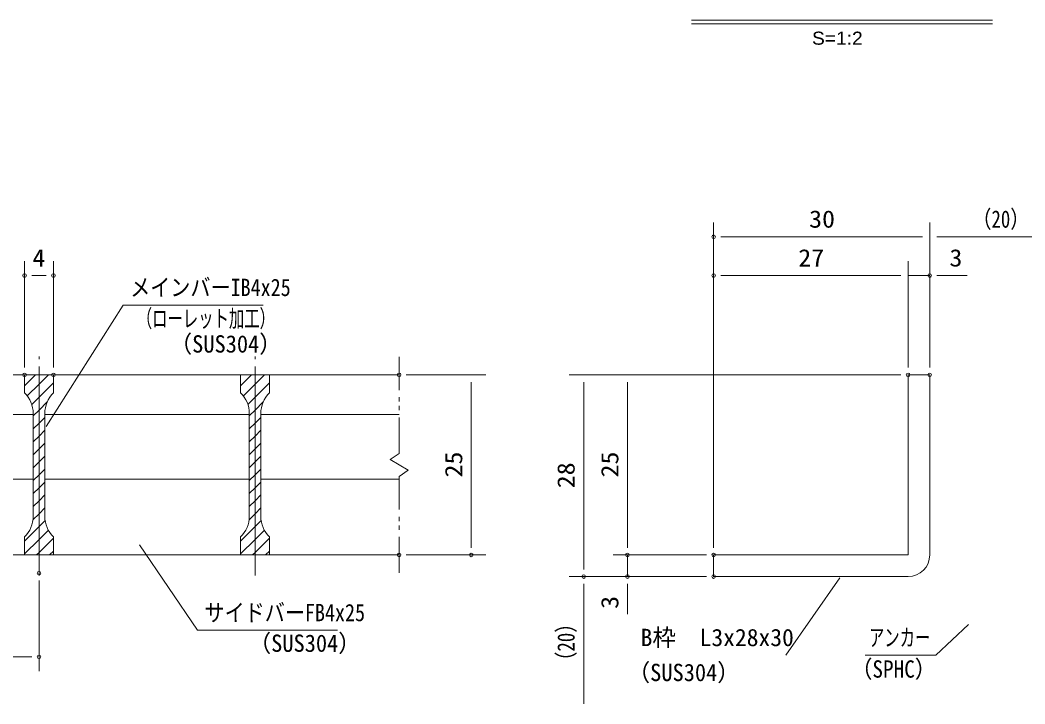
# Model space of a CAD drawing. Units: millimetres, scale not verified, with parts at other scales. Extents: x -1050 to 1050, y -742 to 742.
# Drawn here: x -358 to 340, y -488 to -14 of the extents above; entities that cross this region are included whole.
import ezdxf
from ezdxf.enums import TextEntityAlignment as Align

# ---------------------------------------------------------------- set-up
doc = ezdxf.new("R2010")
doc.units = ezdxf.units.MM
doc.header["$LTSCALE"] = 5
doc.header["$PDMODE"] = 32
doc.header["$PDSIZE"] = 2.5
doc.linetypes.add('CHAIN1', pattern=[8, 5, -1, 1, -1])
doc.linetypes.add('DOUBLE_CHAIN1', pattern=[8.8, 5, -1, 0.6, -0.6, 0.6, -1])
for name, color, linetype, lineweight in [('0-1_寸法注釈', 2, 'Continuous', 9), ('0-3_DEFPOINTS', 134, 'Continuous', 9), ('0-5_蓋', 5, 'Continuous', 9), ('0-6_想像線', 134, 'DOUBLE_CHAIN1', 9), ('0-7_中心線', 6, 'CHAIN1', 9), ('0-8_ハッチング', 4, 'Continuous', 9), ('0-9_枠', 7, 'Continuous', 9)]:
    doc.layers.add(name, color=color, linetype=linetype, lineweight=lineweight)
doc.styles.add('HG丸ｺﾞｼｯｸM-PRO', font='')
doc.styles.add('ＭＳ ゴシック', font='')
doc.styles.get('HG丸ｺﾞｼｯｸM-PRO').set_extended_font_data('HG丸ｺﾞｼｯｸM-PRO')
doc.styles.get('ＭＳ ゴシック').set_extended_font_data('MS Gothic')

msp = doc.modelspace()

# ---------------------------------------------------------------- linework, layer by layer
at = {"layer": '0-1_寸法注釈'}
for p, q in [((108.505, -13.751), (317.544, -13.751)), ((108.505, -16.251), (317.544, -16.251)), ((123.93, -379.975), (123.93, -154.141)), ((273.93, -254.975), (273.93, -154.141)), ((273.93, -254.975), (273.93, -154.141)), ((268.93, -164.141), (128.93, -164.141)), ((278.93, -164.141), (365.45, -164.141)), ((-354.475, -254.975), (-354.475, -181.067)), ((-354.475, -254.975), (-354.475, -181.067)), ((-334.475, -254.975), (-334.475, -181.067)), ((123.93, -379.975), (123.93, -181.067)), ((258.93, -254.975), (258.93, -181.067)), ((258.93, -254.975), (258.93, -181.067)), ((273.93, -254.975), (273.93, -181.067)), ((-349.475, -191.067), (-339.475, -191.067)), ((253.93, -191.067), (128.93, -191.067)), ((253.93, -191.067), (248.93, -191.067)), ((258.93, -191.067), (273.93, -191.067)), ((278.93, -191.067), (300.043, -191.067)), ((-89.475, -259.975), (-34.31, -259.975)), ((-44.31, -264.975), (-44.31, -379.975)), ((253.93, -259.975), (23.705, -259.975)), ((33.705, -264.975), (33.705, -394.975)), ((253.93, -259.975), (54.081, -259.975)), ((64.081, -264.975), (64.081, -379.975)), ((64.081, -379.975), (64.081, -374.975)), ((-89.475, -384.975), (-34.31, -384.975)), ((118.93, -384.975), (54.081, -384.975)), ((118.93, -384.975), (54.081, -384.975)), ((64.081, -384.975), (64.081, -399.975)), ((-344.475, -402.677), (-344.475, -465.695)), ((118.93, -399.975), (23.705, -399.975)), ((118.93, -399.975), (23.705, -399.975)), ((118.93, -399.975), (54.081, -399.975)), ((174.029, -454.565), (211.499, -400.795)), ((33.705, -488.363), (33.705, -404.975)), ((64.081, -404.975), (64.081, -426.088)), ((-489.475, -455.695), (-349.475, -455.695))]:
    msp.add_line(p, q, dxfattribs=at)
for points in [[(-188.789, -211.583), (-285.979, -211.583), (-339.49, -295.833)], [(-137.169, -437.284), (-234.358, -437.284), (-274.669, -377.964)], [(229.04, -454.595), (278.094, -454.595), (300.899, -433.356)]]:
    msp.add_lwpolyline(points, dxfattribs=at)
at = {"layer": '0-3_DEFPOINTS'}
for p in [(123.93, -164.141), (-354.475, -191.067), (-334.475, -191.067), (123.93, -191.067), (273.93, -191.067), (-354.475, -259.975), (-334.475, -259.975), (-94.475, -259.975), (258.93, -259.975), (273.93, -259.975), (273.93, -259.975), (-94.475, -384.975), (-44.31, -384.975), (64.081, -384.975), (123.93, -384.975), (-344.475, -397.677), (33.705, -399.975), (64.081, -399.975), (123.93, -399.975), (-344.475, -455.695)]:
    msp.add_point(p, dxfattribs=at)
at = {"layer": '0-5_蓋'}
for p, q in [((-894.475, -259.975), (-94.475, -259.975)), ((-354.475, -272.475), (-354.475, -259.975)), ((-334.475, -259.975), (-354.475, -259.975)), ((-334.475, -272.475), (-334.475, -259.975)), ((-204.475, -272.475), (-204.475, -259.975)), ((-184.475, -259.975), (-204.475, -259.975)), ((-184.475, -272.475), (-184.475, -259.975)), ((-490.475, -287.475), (-348.475, -287.475)), ((-348.475, -286.758), (-348.475, -358.192)), ((-340.475, -286.758), (-340.475, -358.192)), ((-340.475, -287.475), (-198.475, -287.475)), ((-198.475, -286.758), (-198.475, -358.192)), ((-190.475, -286.758), (-190.475, -358.192)), ((-190.475, -287.475), (-94.475, -287.475)), ((-490.475, -332.475), (-348.475, -332.475)), ((-340.475, -332.475), (-198.475, -332.475)), ((-190.475, -332.475), (-94.475, -332.475)), ((-354.475, -372.475), (-354.475, -384.975)), ((-334.475, -372.475), (-334.475, -384.975)), ((-204.475, -372.475), (-204.475, -384.975)), ((-184.475, -372.475), (-184.475, -384.975)), ((-894.475, -384.975), (-94.475, -384.975)), ((-354.475, -384.975), (-334.475, -384.975)), ((-204.475, -384.975), (-184.475, -384.975))]:
    msp.add_line(p, q, dxfattribs=at)
for centre, start, end in [((-368.475, -286.758), 0, 45.573), ((-320.475, -286.758), 134.427, 180), ((-218.475, -286.758), 0, 45.573), ((-170.475, -286.758), 134.427, 180), ((-368.475, -358.192), 314.427, 0), ((-320.475, -358.192), 180, 225.573), ((-218.475, -358.192), 314.427, 0), ((-170.475, -358.192), 180, 225.573)]:
    msp.add_arc(centre, 20, start, end, dxfattribs=at)
at = {"layer": '0-6_想像線'}
for p, q in [((-94.475, -314.526), (-94.475, -247.475)), ((-94.475, -314.526), (-100.768, -318.739)), ((-100.768, -318.739), (-94.475, -322.475)), ((-88.182, -326.211), (-94.475, -322.475)), ((-94.475, -330.424), (-88.182, -326.211)), ((-94.475, -397.475), (-94.475, -330.424))]:
    msp.add_line(p, q, dxfattribs=at)
at = {"layer": '0-7_中心線'}
for p, q in [((-344.475, -399.202), (-344.475, -247.273)), ((-194.475, -399.202), (-194.475, -247.273))]:
    msp.add_line(p, q, dxfattribs=at)
at = {"layer": '0-8_ハッチング'}
for p, q in [((-354.475, -259.975), (-354.475, -272.475)), ((-354.475, -267.557), (-346.893, -259.975)), ((-204.475, -259.975), (-204.475, -272.475)), ((-204.475, -267.557), (-196.893, -259.975)), ((-348.475, -286.758), (-348.475, -358.192)), ((-344.475, -293.478), (-340.475, -289.478)), ((-340.475, -358.192), (-340.475, -286.758)), ((-198.475, -286.758), (-198.475, -358.192)), ((-194.475, -293.478), (-190.475, -289.478)), ((-190.475, -358.192), (-190.475, -286.758)), ((-348.475, -297.478), (-344.475, -293.478)), ((-344.475, -302.459), (-340.475, -298.459)), ((-198.475, -297.478), (-194.475, -293.478)), ((-194.475, -302.459), (-190.475, -298.459)), ((-348.475, -306.459), (-344.475, -302.459)), ((-198.475, -306.459), (-194.475, -302.459)), ((-348.475, -315.439), (-344.475, -311.439)), ((-344.475, -311.439), (-340.475, -307.439)), ((-198.475, -315.439), (-194.475, -311.439)), ((-194.475, -311.439), (-190.475, -307.439)), ((-348.475, -324.419), (-344.475, -320.419)), ((-344.475, -320.419), (-340.475, -316.419)), ((-198.475, -324.419), (-194.475, -320.419)), ((-194.475, -320.419), (-190.475, -316.419)), ((-344.475, -329.399), (-340.475, -325.399)), ((-194.475, -329.399), (-190.475, -325.399)), ((-348.475, -333.399), (-344.475, -329.399)), ((-344.475, -338.38), (-340.475, -334.38)), ((-198.475, -333.399), (-194.475, -329.399)), ((-194.475, -338.38), (-190.475, -334.38)), ((-348.475, -342.38), (-344.475, -338.38)), ((-198.475, -342.38), (-194.475, -338.38)), ((-348.475, -351.36), (-344.475, -347.36)), ((-344.475, -347.36), (-340.475, -343.36)), ((-198.475, -351.36), (-194.475, -347.36)), ((-194.475, -347.36), (-190.475, -343.36)), ((-337.189, -384.975), (-334.475, -382.261)), ((-187.189, -384.975), (-184.475, -382.261))]:
    msp.add_line(p, q, dxfattribs=at)
for points in [[(-354.475, -372.475), (-354.475, -384.975), (-344.475, -384.975), (-344.475, -259.975), (-354.475, -259.975)], [(-352.585, -274.648), (-344.475, -266.537), (-337.913, -259.975)], [(-344.475, -259.975), (-344.475, -384.975), (-334.475, -384.975), (-334.475, -372.475)], [(-334.475, -272.475), (-334.475, -259.975), (-344.475, -259.975)], [(-204.475, -372.475), (-204.475, -384.975), (-194.475, -384.975), (-194.475, -259.975), (-204.475, -259.975)], [(-202.585, -274.648), (-194.475, -266.537), (-187.913, -259.975)], [(-194.475, -259.975), (-194.475, -384.975), (-184.475, -384.975), (-184.475, -372.475)], [(-184.475, -272.475), (-184.475, -259.975), (-194.475, -259.975)], [(-349.475, -280.518), (-344.475, -275.518), (-334.475, -265.518)], [(-199.475, -280.518), (-194.475, -275.518), (-184.475, -265.518)], [(-348.475, -288.498), (-344.475, -284.498), (-338.742, -278.765)], [(-198.475, -288.498), (-194.475, -284.498), (-188.742, -278.765)], [(-348.661, -360.526), (-344.475, -356.34), (-340.475, -352.34)], [(-198.661, -360.526), (-194.475, -356.34), (-190.475, -352.34)], [(-354.475, -375.32), (-344.475, -365.32), (-340.244, -361.089)], [(-204.475, -375.32), (-194.475, -365.32), (-190.244, -361.089)], [(-354.475, -384.301), (-344.475, -374.301), (-337.977, -367.802)], [(-204.475, -384.301), (-194.475, -374.301), (-187.977, -367.802)], [(-346.169, -384.975), (-344.475, -383.281), (-334.475, -373.281)], [(-196.169, -384.975), (-194.475, -383.281), (-184.475, -373.281)]]:
    msp.add_lwpolyline(points, dxfattribs=at)
for centre, start, end in [((-368.475, -286.758), 0, 45.573), ((-320.475, -286.758), 134.427, 180), ((-218.475, -286.758), 0, 45.573), ((-170.475, -286.758), 134.427, 180), ((-368.475, -358.192), 314.427, 0), ((-320.475, -358.192), 180, 225.573), ((-218.475, -358.192), 314.427, 0), ((-170.475, -358.192), 180, 225.573)]:
    msp.add_arc(centre, 20, start, end, dxfattribs=at)
at = {"layer": '0-9_枠'}
for p, q in [((258.93, -384.975), (258.93, -259.975)), ((258.93, -259.975), (273.93, -259.975)), ((273.93, -259.975), (273.93, -384.975)), ((123.93, -384.975), (258.93, -384.975)), ((123.93, -384.975), (123.93, -399.975)), ((123.93, -399.975), (258.93, -399.975))]:
    msp.add_line(p, q, dxfattribs=at)
msp.add_arc((258.93, -384.975), 15, 270, 0, dxfattribs=at)

# ---------------------------------------------------------------- texts
at = {"layer": '0-1_寸法注釈', "color": 7}
for s, height, style, width, p in [('S=1:2', 9.062, 'HG丸ｺﾞｼｯｸM-PRO', 1.1, (192.217, -33.547)), ('30', 12.02, 'ＭＳ ゴシック', 1.1, (190.197, -161.454)), ('（20）', 12.02, 'ＭＳ ゴシック', 0.8, (303.675, -161.454)), ('4', 12.02, 'ＭＳ ゴシック', 1.1, (-349.06, -188.38)), ('27', 12.02, 'ＭＳ ゴシック', 1.1, (182.697, -188.38)), ('3', 12.02, 'ＭＳ ゴシック', 1.1, (287.62, -188.38)), ('メインバーIB4x25', 12.03, 'ＭＳ ゴシック', 0.85, (-281.202, -208.896)), ('（ローレット加工）', 12.02, 'ＭＳ ゴシック', 0.65, (-276.568, -230.451)), ('（SUS304）', 12.02, 'ＭＳ ゴシック', 0.95, (-253.722, -248.116)), ('サイドバーFB4x25', 12.03, 'ＭＳ ゴシック', 0.85, (-229.581, -434.597)), ('（SUS304）', 12.02, 'ＭＳ ゴシック', 0.95, (-198.872, -455.841)), ('アンカー', 12.02, 'ＭＳ ゴシック', 0.65, (231.746, -451.908)), ('（SUS304）', 12.02, 'ＭＳ ゴシック', 0.95, (64.267, -476.145)), ('（SPHC）', 12.02, 'ＭＳ ゴシック', 0.9, (219.385, -473.761))]:
    msp.add_text(s, height=height, dxfattribs=dict(at, style=style, width=width)).set_placement(p, align=Align.BOTTOM_LEFT)
at = {"layer": '0-1_寸法注釈', "color": 7, "style": 'ＭＳ ゴシック'}
for s, width, p in [('25', 1.1, (-46.997, -331.208)), ('25', 1.1, (61.394, -331.208)), ('28', 1.1, (31.017, -338.708)), ('3', 1.1, (61.394, -422.398)), ('（20）', 0.8, (31.017, -465.184))]:
    msp.add_text(s, height=12.02, rotation=90, dxfattribs=dict(at, width=width)).set_placement(p, align=Align.BOTTOM_LEFT)
msp.add_text('B枠\u3000L3x28x30', height=12.02, dxfattribs=at).set_placement((73.225, -451.878), align=Align.BOTTOM_LEFT)

doc.saveas('drawing.dxf')
